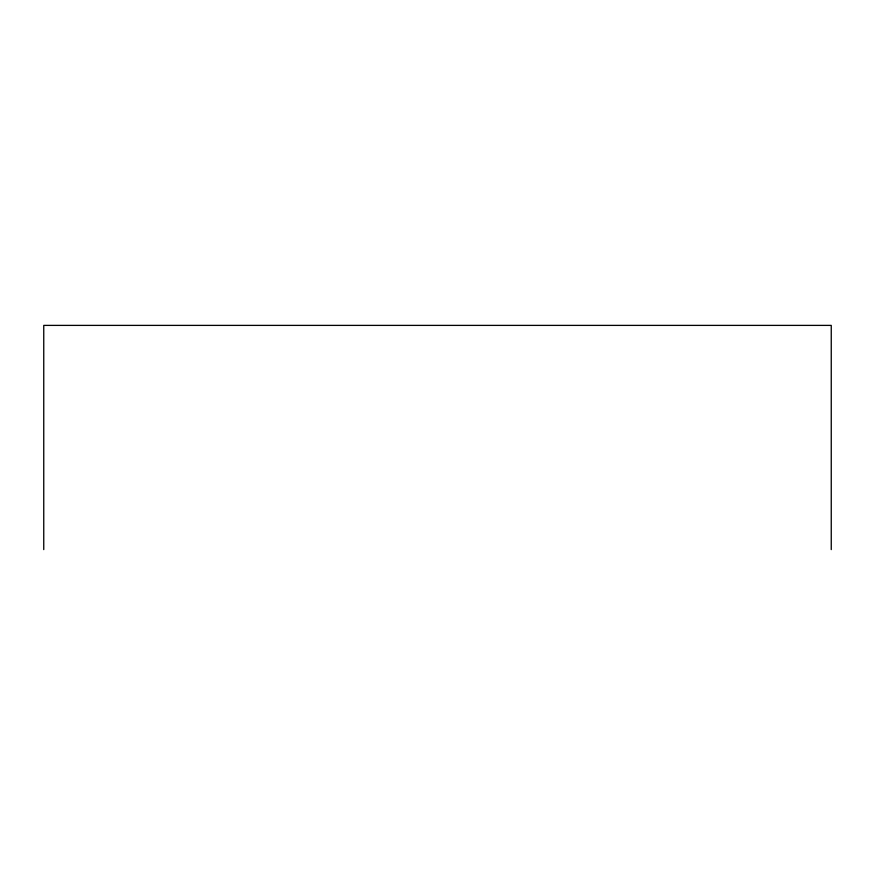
<?xml version="1.0" encoding="UTF-8"?>
<svg xmlns="http://www.w3.org/2000/svg" width="875" height="875" viewBox="0 0 875 875"><rect width="100%" height="100%" fill="white"/><g stroke="black" fill="none" stroke-linecap="round" stroke-linejoin="round"><path stroke-width="1.31" d="M831.25 549.609L831.25 325.391L43.75 325.391L43.75 549.609"/></g></svg>
